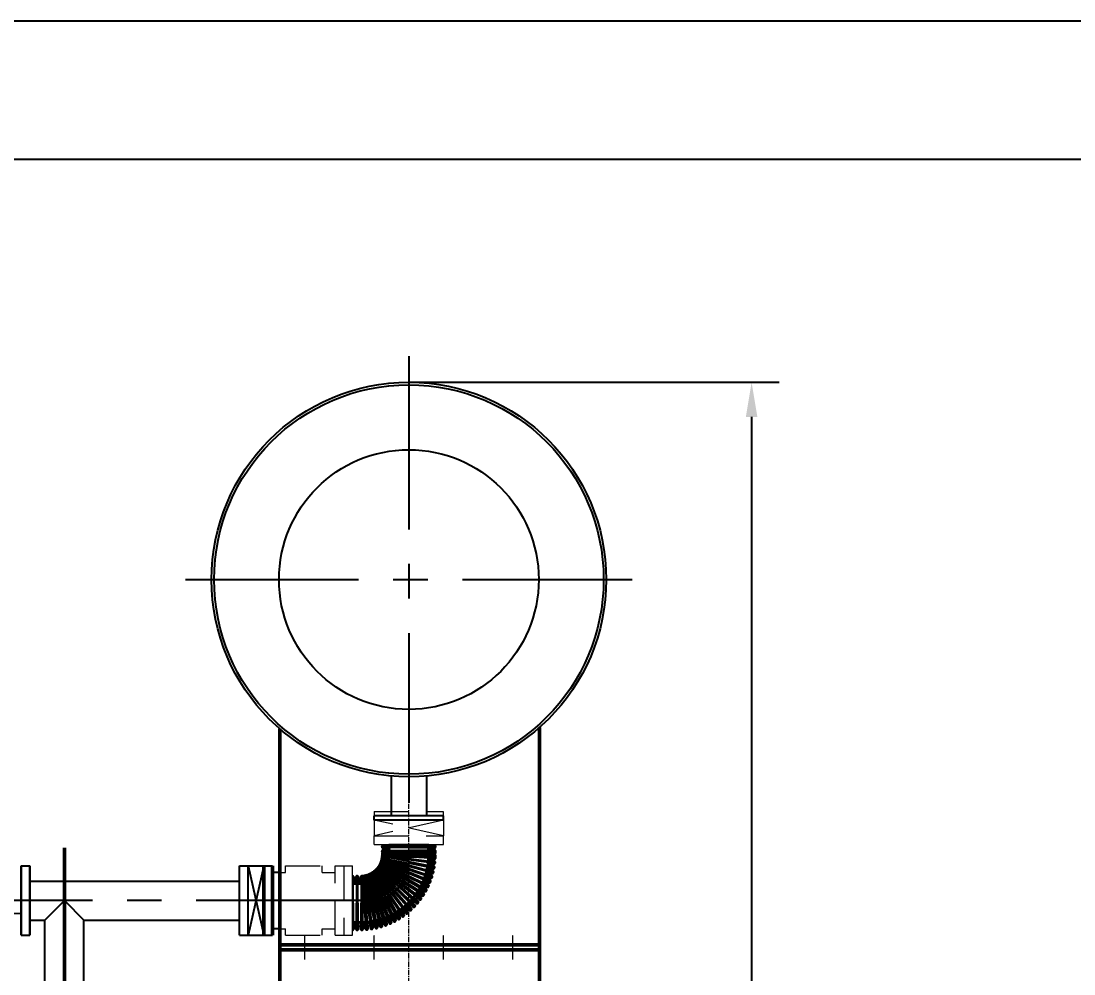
# Model space of a CAD drawing. Header units: millimetres. Extents: x -800 to 18208, y -320 to 13120.
# Drawn here: x 6246 to 8679, y 10918 to 13120 of the extents above; entities that cross this region are included whole.
import ezdxf

# ---------------------------------------------------------------- set-up
doc = ezdxf.new("R2010")
doc.units = ezdxf.units.MM
doc.header["$LTSCALE"] = 320
for name, pattern in [('ACAD_ISO02W100', [15, 12, -3]), ('CENTER', [2, 1.25, -0.25, 0.25, -0.25]), ('DASHED2', [0.375, 0.25, -0.125])]:
    doc.linetypes.add(name, pattern=pattern)
for name, color, linetype, lineweight in [('0粗实线层', 7, 'Continuous', 50), ('1.粗实线', 1, 'Continuous', 50), ('2.点划线', 2, 'CENTER', 18), ('2中心线层', 1, 'CENTER', 25), ('4细实线层', 2, 'Continuous', 25), ('tablist', 3, 'Continuous', 25)]:
    doc.layers.add(name, color=color, linetype=linetype, lineweight=lineweight)
for name, color, linetype in [('1轮廓实线层', 7, 'Continuous'), ('5', 3, 'Continuous'), ('图框层', 7, 'Continuous')]:
    doc.layers.add(name, color=color, linetype=linetype)
doc.styles.add('TH_GBDIM', font='txt.shx', dxfattribs={"width": 0.67, "bigfont": 'hztxt.shx'})
doc.dimstyles.new('TH_GBDIM', dxfattribs={"dimscale": 32, "dimtxt": 3.5, "dimasz": 2.5, "dimexe": 2, "dimexo": 0, "dimgap": 1.5, "dimtad": 0, "dimtoh": 1, "dimdec": 1, "dimdsep": 46, "dimtxsty": 'TH_GBDIM', "dimcen": 2.5, "dimclrd": 3, "dimclre": 3, "dimclrt": 6, "dimadec": 0, "dimazin": 2, "dimtfac": 0.714286, "dimtdec": 1, "dimtmove": 0, "dimatfit": 3, "dimfxl": 0, "dimtzin": 0, "dimlwd": -1, "dimlwe": -1, "dimarcsym": 0})

# ---------------------------------------------------------------- blocks, each defined once
blk = doc.blocks.new('A$C587D583C')
at = {"color": 6, "linetype": 'ACAD_ISO02W100'}
for p, q in [((498.1, 1397), (486.5, 1397)), ((486.5, 1395.2), (545.7, 1395.2)), ((545.7, 1391.8), (486.5, 1391.8)), ((486.5, 1390), (498.1, 1390)), ((498.1, 1390), (486.5, 1390)), ((493.5, 1397.2), (493.5, 1375.6)), ((493.5, 1397.2), (493.5, 1375.6)), ((499.9, 1399), (591.6, 1399)), ((605, 1395.2), (545.7, 1395.2)), ((545.7, 1391.8), (605, 1391.8)), ((593.4, 1397), (605, 1397)), ((605, 1390), (593.4, 1390)), ((599.1, 1397.2), (599.1, 1375.6)), ((599.1, 1397.2), (599.1, 1375.6)), ((485.2, 1363.9), (542.5, 1348.6)), ((541.6, 1344.8), (485.5, 1363.8)), ((496.9, 1363.3), (485.6, 1365.6)), ((485.9, 1367.3), (544, 1355.7)), ((497.6, 1367.5), (486.1, 1369)), ((543.4, 1351.9), (486.1, 1367.2)), ((486.1, 1365.5), (497, 1361.7)), ((497, 1361.7), (486.1, 1365.5)), ((486.3, 1370.7), (545.1, 1363)), ((498, 1371.7), (486.4, 1372.5)), ((498.1, 1386.3), (486.5, 1386.3)), ((486.5, 1384.6), (545.7, 1384.6)), ((486.5, 1382.9), (498.1, 1382.9)), ((498.1, 1382.9), (486.5, 1382.9)), ((545.7, 1381.1), (486.5, 1381.1)), ((545.7, 1381.1), (486.5, 1381.1)), ((498.1, 1379.3), (486.5, 1379.3)), ((486.5, 1379.3), (498.1, 1379.3)), ((486.5, 1377.7), (545.7, 1377.7)), ((498.1, 1375.9), (486.5, 1375.9)), ((498.1, 1375.7), (486.5, 1375.7)), ((486.5, 1374.2), (545.6, 1370.3)), ((486.5, 1373.9), (545.7, 1373.9)), ((545.7, 1370.4), (486.5, 1370.4)), ((486.5, 1368.7), (498.1, 1368.7)), ((498.1, 1368.7), (486.5, 1368.7)), ((544.7, 1359.1), (486.6, 1370.7)), ((486.6, 1368.9), (497.8, 1365.9)), ((497.8, 1365.9), (486.6, 1368.9)), ((545.9, 1373.8), (486.8, 1377.7)), ((545.5, 1366.5), (486.8, 1374.2)), ((486.9, 1379.4), (498.5, 1378.6)), ((498.5, 1378.6), (486.9, 1379.4)), ((486.9, 1372.4), (498.3, 1370.1)), ((498.3, 1370.1), (486.9, 1372.4)), ((487, 1375.9), (498.5, 1374.4)), ((498.5, 1374.4), (487, 1375.9)), ((603.8, 1355.3), (545.1, 1363)), ((545.5, 1366.5), (604.2, 1358.7)), ((604.7, 1366.4), (545.6, 1370.3)), ((605, 1384.6), (545.7, 1384.6)), ((545.7, 1381.1), (605, 1381.1)), ((545.7, 1381.1), (605, 1381.1)), ((605, 1377.7), (545.7, 1377.7)), ((605, 1373.9), (545.7, 1373.9)), ((545.7, 1370.4), (605, 1370.4)), ((545.9, 1373.8), (605, 1369.9)), ((593, 1365.5), (604.6, 1364.7)), ((593.4, 1386.3), (605, 1386.3)), ((605, 1382.9), (593.4, 1382.9)), ((605, 1379.3), (593.4, 1379.3)), ((593.4, 1375.9), (605, 1375.9)), ((593.4, 1375.7), (605, 1375.7)), ((605, 1368.7), (593.4, 1368.7)), ((605.1, 1371.7), (593.5, 1372.4)), ((479.5, 1330.2), (471.2, 1338.4)), ((472.5, 1339.6), (514.4, 1297.7)), ((511.7, 1294.9), (472.7, 1339.4)), ((482.3, 1333.3), (473.6, 1340.9)), ((474, 1340.6), (481.6, 1331.8)), ((481.6, 1331.8), (474, 1340.6)), ((474.7, 1342.2), (519.3, 1303.2)), ((516.8, 1300.2), (474.9, 1342.1)), ((485, 1336.5), (475.8, 1343.6)), ((476.2, 1343.3), (484.4, 1335.1)), ((484.4, 1335.1), (476.2, 1343.3)), ((476.8, 1345), (523.8, 1308.9)), ((521.6, 1305.8), (477, 1344.8)), ((487.4, 1340), (477.8, 1346.4)), ((478.2, 1346.1), (486.9, 1338.5)), ((486.9, 1338.5), (478.2, 1346.1)), ((478.7, 1347.9), (528, 1315)), ((526, 1311.7), (479, 1347.7)), ((489.6, 1343.6), (479.6, 1349.4)), ((480, 1349.1), (489.2, 1342.1)), ((489.2, 1342.1), (480, 1349.1)), ((480.5, 1350.9), (531.8, 1321.3)), ((529.9, 1317.9), (480.7, 1350.8)), ((491.6, 1347.3), (481.2, 1352.5)), ((481.7, 1352.2), (491.3, 1345.8)), ((491.3, 1345.8), (481.7, 1352.2)), ((482, 1354), (535.1, 1327.8)), ((533.5, 1324.3), (482.2, 1353.9)), ((493.3, 1351.2), (482.6, 1355.6)), ((483.1, 1355.4), (493.1, 1349.6)), ((493.1, 1349.6), (483.1, 1355.4)), ((483.3, 1357.2), (538, 1334.6)), ((536.6, 1330.9), (483.5, 1357.1)), ((494.8, 1355.1), (483.8, 1358.9)), ((484.3, 1358.7), (494.7, 1353.6)), ((494.7, 1353.6), (484.3, 1358.7)), ((484.4, 1360.5), (540.5, 1341.5)), ((539.3, 1337.8), (484.6, 1360.5)), ((496, 1359.2), (484.8, 1362.2)), ((485.3, 1362.1), (496, 1357.6)), ((496, 1357.6), (485.3, 1362.1)), ((596.5, 1322.4), (540.5, 1341.5)), ((541.6, 1344.8), (597.7, 1325.7)), ((599.7, 1333.2), (542.5, 1348.6)), ((543.4, 1351.9), (600.6, 1336.6)), ((602.1, 1344.2), (544, 1355.7)), ((544.7, 1359.1), (602.8, 1347.6)), ((601, 1338.3), (589.8, 1341.3)), ((590.4, 1344.7), (601.7, 1342.5)), ((603.1, 1349.3), (591.7, 1351.6)), ((592, 1355.1), (603.5, 1353.5)), ((604.5, 1360.4), (592.9, 1362)), ((415.7, 1315.6), (433.5, 1315.6)), ((417.3, 1263.4), (417.3, 1322.6)), ((419.1, 1311), (419.1, 1322.6)), ((419.1, 1322.6), (419.1, 1311)), ((422.8, 1311), (422.8, 1322.6)), ((424.6, 1322.6), (424.6, 1263.4)), ((428, 1263.4), (428, 1322.6)), ((429.8, 1322.6), (429.8, 1311)), ((429.8, 1311), (429.8, 1322.6)), ((433.9, 1311), (433.9, 1322.6)), ((435.6, 1322.6), (435.6, 1263.4)), ((438.1, 1311.1), (437.4, 1322.7)), ((439.1, 1322.9), (443, 1263.7)), ((439.1, 1263.4), (439.1, 1322.6)), ((442.3, 1311.6), (440.8, 1323.1)), ((440.9, 1311), (440.9, 1322.6)), ((440.9, 1322.6), (440.9, 1311)), ((442.5, 1323.3), (450.3, 1264.6)), ((446.5, 1264), (442.6, 1323.1)), ((446.5, 1312.3), (444.2, 1323.7)), ((444.3, 1323.2), (445.1, 1311.6)), ((445.1, 1311.6), (444.3, 1323.2)), ((445.9, 1324), (457.5, 1265.9)), ((453.7, 1265.1), (446, 1323.8)), ((450.6, 1313.3), (447.6, 1324.5)), ((447.7, 1324), (449.2, 1312.5)), ((449.2, 1312.5), (447.7, 1324)), ((449.3, 1324.9), (464.6, 1267.7)), ((460.9, 1266.6), (449.4, 1324.7)), ((454.6, 1314.5), (450.9, 1325.5)), ((451.1, 1325), (453.3, 1313.7)), ((453.3, 1313.7), (451.1, 1325)), ((452.6, 1326.1), (471.6, 1270)), ((468, 1268.6), (452.6, 1325.8)), ((458.6, 1316), (454.1, 1326.8)), ((454.3, 1326.3), (457.3, 1315.1)), ((457.3, 1315.1), (454.3, 1326.3)), ((455.8, 1327.4), (478.4, 1272.7)), ((474.9, 1271.1), (455.9, 1327.2)), ((462.4, 1317.8), (457.3, 1328.2)), ((457.5, 1327.8), (461.2, 1316.8)), ((461.2, 1316.8), (457.5, 1327.8)), ((458.9, 1329), (485.1, 1275.9)), ((481.6, 1274), (459, 1328.8)), ((466.1, 1319.8), (460.3, 1329.9)), ((460.6, 1329.4), (465, 1318.7)), ((465, 1318.7), (460.6, 1329.4)), ((461.8, 1330.7), (491.5, 1279.5)), ((488.2, 1277.4), (462, 1330.5)), ((469.7, 1322.1), (463.3, 1331.7)), ((463.5, 1331.3), (468.7, 1320.9)), ((468.7, 1320.9), (463.5, 1331.3)), ((464.7, 1332.7), (497.6, 1283.4)), ((494.5, 1281.2), (464.9, 1332.5)), ((473.1, 1324.5), (466.1, 1333.8)), ((466.4, 1333.4), (472.2, 1323.3)), ((472.2, 1323.3), (466.4, 1333.4)), ((467.5, 1334.8), (503.5, 1287.8)), ((500.5, 1285.4), (467.6, 1334.6)), ((476.4, 1327.2), (468.7, 1336)), ((469.1, 1335.6), (475.5, 1325.9)), ((475.5, 1325.9), (469.1, 1335.6)), ((470, 1337.1), (509.1, 1292.6)), ((506.3, 1290), (470.2, 1336.9)), ((471.6, 1338), (478.7, 1328.8)), ((478.7, 1328.8), (471.6, 1338)), ((577.2, 1282.1), (528, 1315)), ((529.9, 1317.9), (579.2, 1285)), ((583.1, 1291.7), (531.8, 1321.3)), ((533.5, 1324.3), (584.8, 1294.7)), ((588.2, 1301.6), (535.1, 1327.8)), ((536.6, 1330.9), (589.8, 1304.8)), ((592.7, 1311.9), (538, 1334.6)), ((539.3, 1337.8), (594.1, 1315.1)), ((581.3, 1314.7), (592.1, 1310.3)), ((594.7, 1316.7), (584, 1321.2)), ((585, 1324.5), (596, 1320.8)), ((598.2, 1327.4), (587.2, 1331.1)), ((588, 1334.5), (599.2, 1331.5)), ((506.3, 1290), (542.3, 1243)), ((548.2, 1248.1), (509.1, 1292.6)), ((511.7, 1294.9), (550.8, 1250.4)), ((556.2, 1255.8), (514.4, 1297.7)), ((516.8, 1300.2), (558.7, 1258.3)), ((563.8, 1264.1), (519.3, 1303.2)), ((521.6, 1305.8), (566.1, 1266.7)), ((570.8, 1272.9), (523.8, 1308.9)), ((526, 1311.7), (572.9, 1275.6)), ((580.1, 1286.4), (570.5, 1292.9)), ((572.1, 1296), (582.2, 1290.2)), ((585.7, 1296.2), (575.6, 1302)), ((577, 1305.2), (587.4, 1300.1)), ((590.5, 1306.3), (580.1, 1311.4)), ((453.7, 1265.1), (461.5, 1206.3)), ((469.1, 1207.8), (457.5, 1265.9)), ((460.9, 1266.6), (472.5, 1208.5)), ((479.9, 1210.5), (464.6, 1267.7)), ((468, 1268.6), (483.3, 1211.4)), ((490.6, 1213.9), (471.6, 1270)), ((474.9, 1271.1), (493.9, 1215)), ((501.1, 1218), (478.4, 1272.7)), ((481.6, 1274), (504.3, 1219.3)), ((511.2, 1222.7), (485.1, 1275.9)), ((488.2, 1277.4), (514.4, 1224.3)), ((521.1, 1228.2), (491.5, 1279.5)), ((494.5, 1281.2), (524.1, 1229.9)), ((530.5, 1234.2), (497.6, 1283.4)), ((500.5, 1285.4), (533.4, 1236.1)), ((539.6, 1240.8), (503.5, 1287.8)), ((559.9, 1259.5), (551.7, 1267.7)), ((553.9, 1270.5), (562.7, 1262.8)), ((567.3, 1268), (558.5, 1275.7)), ((560.5, 1278.6), (569.8, 1271.5)), ((574, 1277), (564.8, 1284.1)), ((566.6, 1287.1), (576.3, 1280.6)), ((417.3, 1263.4), (417.3, 1204.1)), ((424.6, 1204.1), (424.6, 1263.4)), ((428, 1263.4), (428, 1204.1)), ((435.6, 1204.1), (435.6, 1263.4)), ((439.1, 1263.4), (439.1, 1204.1)), ((446.9, 1204.6), (443, 1263.7)), ((446.5, 1264), (450.3, 1204.9)), ((458, 1205.9), (450.3, 1264.6)), ((525.6, 1230.8), (519.8, 1240.8)), ((522.6, 1242.9), (529.1, 1233.2)), ((534.9, 1237.1), (528.4, 1246.8)), ((531.1, 1249), (538.2, 1239.8)), ((543.7, 1244), (536.6, 1253.2)), ((539.2, 1255.6), (546.8, 1246.9)), ((552.1, 1251.5), (544.4, 1260.2)), ((546.8, 1262.8), (555, 1254.6)), ((452.1, 1205), (451.3, 1216.6)), ((454.8, 1217.2), (456.3, 1205.7)), ((463.2, 1206.6), (461.7, 1218.1)), ((465.1, 1218.9), (467.3, 1207.5)), ((474.2, 1208.9), (471.9, 1220.3)), ((475.3, 1221.3), (478.3, 1210.1)), ((485, 1211.9), (482, 1223.1)), ((485.3, 1224.4), (489, 1213.4)), ((495.6, 1215.6), (491.9, 1226.6)), ((495, 1228.1), (499.5, 1217.3)), ((505.9, 1220), (501.5, 1230.7)), ((504.5, 1232.4), (509.7, 1222)), ((515.9, 1225.1), (510.8, 1235.5)), ((513.8, 1237.3), (519.6, 1227.3)), ((415.7, 1210), (433.5, 1210)), ((419.1, 1204.1), (419.1, 1215.8)), ((422.8, 1215.8), (422.8, 1204.1)), ((429.8, 1204.1), (429.8, 1215.8)), ((433.9, 1215.8), (433.9, 1204.1)), ((440.9, 1204.1), (440.9, 1215.8)), ((444.4, 1216.1), (445.1, 1204.5))]:
    blk.add_line(p, q, dxfattribs=at)
for p, q in [((-350.1, 1349), (-350.1, 1189)), ((-350.1, 1189), (-350.1, 1349)), ((-350.1, 1189), (-350.1, 1349)), ((-350.1, 1189), (-350.1, 1349)), ((-350.1, 1349), (-330.1, 1349)), ((-350.1, 1349), (-330.1, 1349)), ((-330.1, 1349), (-330.1, 1189)), ((-330.1, 1189), (-330.1, 1349)), ((-330.1, 1189), (-330.1, 1349)), ((-330.1, 1189), (-330.1, 1349)), ((-330.1, 1189), (-330.1, 1349)), ((154.7, 1349), (174.7, 1349)), ((154.7, 1189), (154.7, 1349)), ((174.7, 1189), (174.7, 1349)), ((174.7, 1189), (174.7, 1349)), ((174.7, 1189), (174.7, 1349)), ((174.7, 1349), (210.7, 1349)), ((174.7, 1349), (210.7, 1189)), ((210.7, 1349), (174.7, 1189)), ((210.7, 1349), (230.7, 1349)), ((-330.1, 1314), (154.7, 1314)), ((245.8, 1334), (230.7, 1334)), ((-295.1, 1224), (-250.1, 1269)), ((-250.1, 1269), (-205.1, 1224)), ((-330.1, 1224), (-295.1, 1224)), ((-295, 86), (-294.9, 1224.2)), ((-205, 86), (-204.9, 1224)), ((-204.9, 1224), (154.7, 1224)), ((245.8, 1204), (230.7, 1204)), ((-350.1, 1189), (-330.1, 1189)), ((154.7, 1189), (174.7, 1189)), ((174.7, 1189), (210.7, 1189)), ((210.7, 1189), (230.7, 1189))]:
    blk.add_line(p, q)
at = {"color": 0}
for p, q in [((210.7, 1349), (230.7, 1349)), ((210.7, 1189), (230.7, 1189))]:
    blk.add_line(p, q, dxfattribs=at)
for radius in [456, 300]:
    blk.add_circle((545.9, 2011), radius)
at = {"color": 6}
blk.add_circle((545.9, 2011), 450, dxfattribs=at)
at = {"color": 6, "linetype": 'ACAD_ISO02W100'}
for centre, radius, start, end in [((486.5, 1393.5), 3.48, 90, 270), ((486.5, 1393.5), 1.74, 90, 270), ((498.1, 1399), 3.48, 270, 0), ((498.1, 1399), 1.74, 270, 0), ((498.1, 1388.3), 3.48, 0, 90), ((498.1, 1388.3), 1.74, 0, 90), ((498.1, 1384.8), 3.48, 0, 90), ((498.1, 1388.3), 3.48, 270, 0), ((498.1, 1388.3), 1.74, 270, 0), ((593.4, 1399), 3.48, 180, 270), ((593.4, 1388.3), 3.48, 90, 180), ((593.4, 1384.8), 3.48, 90, 180), ((593.4, 1388.3), 3.48, 180, 270), ((593.4, 1399), 1.74, 180, 270), ((593.4, 1388.3), 1.74, 90, 180), ((593.4, 1388.3), 1.74, 180, 270), ((605, 1393.5), 3.48, 270, 90), ((605, 1393.5), 1.74, 270, 90), ((433.5, 1375.6), 165.6, 270, 0), ((433.5, 1375.6), 60, 270, 0), ((484.9, 1362.2), 3.48, 71.25, 251.25), ((485.7, 1365.6), 3.48, 75, 255), ((486.2, 1369), 3.48, 78.75, 258.75), ((486.5, 1382.8), 3.48, 90, 270), ((486.5, 1379.4), 3.48, 90, 270), ((486.5, 1372.2), 3.48, 90, 270), ((486.6, 1372.5), 3.48, 82.5, 262.5), ((486.6, 1375.9), 3.48, 86.25, 266.25), ((484.9, 1362.2), 1.74, 71.25, 251.25), ((485.7, 1365.6), 1.74, 75, 255), ((486.2, 1369), 1.74, 78.75, 258.75), ((486.5, 1382.8), 1.74, 90, 270), ((486.5, 1379.4), 1.74, 90, 270), ((486.6, 1372.5), 1.74, 82.5, 262.5), ((486.5, 1372.2), 1.74, 90, 270), ((486.6, 1375.9), 1.74, 86.25, 266.25), ((497.7, 1363.6), 3.48, 251.25, 341.25), ((497.7, 1363.6), 1.74, 251.25, 341.25), ((498.3, 1367.8), 3.48, 255, 345), ((498.3, 1367.8), 1.74, 255, 345), ((498.7, 1372.1), 3.48, 258.75, 348.75), ((498.1, 1384.8), 1.74, 0, 90), ((498.1, 1384.8), 1.74, 270, 0), ((498.1, 1384.8), 3.48, 270, 0), ((498.1, 1377.6), 3.48, 0, 90), ((498.1, 1377.6), 1.74, 0, 90), ((498.1, 1377.6), 1.74, 270, 0), ((498.1, 1377.6), 3.48, 270, 0), ((496.8, 1359.4), 3.48, 337.5, 67.5), ((497.7, 1363.6), 1.74, 341.25, 71.25), ((498.8, 1376.3), 3.48, 262.5, 352.5), ((498.6, 1380.6), 3.48, 266.25, 356.25), ((498.7, 1372.1), 1.74, 258.75, 348.75), ((498.6, 1380.6), 1.74, 266.25, 356.25), ((498.8, 1376.3), 1.74, 262.5, 352.5), ((498.6, 1380.6), 1.74, 356.25, 86.25), ((498.6, 1380.6), 3.48, 356.25, 86.25), ((498.3, 1367.8), 1.74, 345, 75), ((497.7, 1363.6), 3.48, 341.25, 71.25), ((498.8, 1376.3), 1.74, 352.5, 82.5), ((498.7, 1372.1), 1.74, 348.75, 78.75), ((498.8, 1376.3), 3.48, 352.5, 82.5), ((498.3, 1367.8), 3.48, 345, 75), ((498.7, 1372.1), 3.48, 348.75, 78.75), ((593.2, 1363.9), 3.48, 82.5, 172.5), ((593.2, 1363.9), 3.48, 172.5, 262.5), ((593.4, 1384.8), 3.48, 180, 270), ((593.4, 1377.6), 3.48, 90, 180), ((593.4, 1377.6), 3.48, 180, 270), ((593.6, 1374.4), 3.48, 86.25, 176.25), ((593.6, 1374.4), 3.48, 176.25, 266.25), ((593.2, 1363.9), 1.74, 82.5, 172.5), ((593.2, 1363.9), 1.74, 172.5, 262.5), ((593.4, 1384.8), 1.74, 90, 180), ((593.4, 1384.8), 1.74, 180, 270), ((593.4, 1377.6), 1.74, 90, 180), ((593.4, 1377.6), 1.74, 180, 270), ((593.6, 1374.4), 1.74, 86.25, 176.25), ((593.6, 1374.4), 1.74, 176.25, 266.25), ((604.9, 1368.2), 3.48, 266.25, 86.25), ((604.9, 1368.2), 1.74, 266.25, 86.25), ((605, 1382.8), 3.48, 270, 90), ((605, 1382.8), 1.74, 270, 90), ((605, 1379.4), 3.48, 270, 90), ((605, 1379.4), 1.74, 270, 90), ((605, 1372.2), 3.48, 270, 90), ((605, 1372.2), 1.74, 270, 90), ((468.8, 1335.9), 3.48, 37.5, 217.5), ((471.4, 1338.3), 3.48, 41.25, 221.25), ((471.4, 1338.3), 1.74, 41.25, 221.25), ((473.7, 1340.8), 3.48, 45, 225), ((473.7, 1340.8), 1.74, 45, 225), ((475.9, 1343.5), 3.48, 48.75, 228.75), ((475.9, 1343.5), 1.74, 48.75, 228.75), ((477.9, 1346.4), 3.48, 52.5, 232.5), ((479.7, 1349.3), 3.48, 56.25, 236.25), ((477.9, 1346.4), 1.74, 52.5, 232.5), ((481.3, 1352.4), 3.48, 60, 240), ((479.7, 1349.3), 1.74, 56.25, 236.25), ((482.7, 1355.6), 3.48, 63.75, 243.75), ((481.3, 1352.4), 1.74, 60, 240), ((483.9, 1358.8), 3.48, 67.5, 247.5), ((482.7, 1355.6), 1.74, 63.75, 243.75), ((483.9, 1358.8), 1.74, 67.5, 247.5), ((488.2, 1340), 1.74, 228.75, 318.75), ((485.8, 1336.5), 3.48, 315, 45), ((490.4, 1343.6), 3.48, 232.5, 322.5), ((490.4, 1343.6), 1.74, 232.5, 322.5), ((488.2, 1340), 1.74, 318.75, 48.75), ((492.4, 1347.4), 3.48, 236.25, 326.25), ((488.2, 1340), 3.48, 318.75, 48.75), ((492.4, 1347.4), 1.74, 236.25, 326.25), ((490.4, 1343.6), 1.74, 322.5, 52.5), ((494.1, 1351.3), 3.48, 240, 330), ((490.4, 1343.6), 3.48, 322.5, 52.5), ((494.1, 1351.3), 1.74, 240, 330), ((492.4, 1347.4), 1.74, 326.25, 56.25), ((495.6, 1355.3), 3.48, 243.75, 333.75), ((492.4, 1347.4), 3.48, 326.25, 56.25), ((495.6, 1355.3), 1.74, 243.75, 333.75), ((494.1, 1351.3), 1.74, 330, 60), ((496.8, 1359.4), 3.48, 247.5, 337.5), ((494.1, 1351.3), 3.48, 330, 60), ((496.8, 1359.4), 1.74, 247.5, 337.5), ((495.6, 1355.3), 1.74, 333.75, 63.75), ((495.6, 1355.3), 3.48, 333.75, 63.75), ((496.8, 1359.4), 1.74, 337.5, 67.5), ((590.3, 1343.2), 3.48, 165, 255), ((590.3, 1343.2), 3.48, 75, 165), ((592.1, 1353.5), 3.48, 168.75, 258.75), ((590.3, 1343.2), 1.74, 75, 165), ((590.3, 1343.2), 1.74, 165, 255), ((592.1, 1353.5), 3.48, 78.75, 168.75), ((592.1, 1353.5), 1.74, 168.75, 258.75), ((592.1, 1353.5), 1.74, 78.75, 168.75), ((600.1, 1334.9), 3.48, 255, 75), ((602.4, 1345.9), 3.48, 258.75, 78.75), ((602.4, 1345.9), 1.74, 258.75, 78.75), ((604, 1357), 3.48, 262.5, 82.5), ((604, 1357), 1.74, 262.5, 82.5), ((415.6, 1322.6), 3.48, 0, 87.7584), ((415.6, 1322.6), 1.74, 0, 85.5134), ((426.3, 1322.6), 3.48, 0, 180), ((426.3, 1322.6), 1.74, 0, 180), ((437.4, 1322.6), 3.48, 0, 180), ((437.4, 1322.6), 1.74, 0, 180), ((440.8, 1323), 3.48, 3.75, 183.75), ((440.8, 1323), 1.74, 3.75, 183.75), ((444.3, 1323.6), 3.48, 7.5, 187.5), ((444.3, 1323.6), 1.74, 7.5, 187.5), ((447.6, 1324.4), 3.48, 11.25, 191.25), ((447.6, 1324.4), 1.74, 11.25, 191.25), ((451, 1325.4), 3.48, 15, 195), ((451, 1325.4), 1.74, 15, 195), ((454.2, 1326.6), 3.48, 18.75, 198.75), ((454.2, 1326.6), 1.74, 18.75, 198.75), ((455.2, 1314), 1.74, 191.25, 281.25), ((457.4, 1328.1), 3.48, 22.5, 202.5), ((457.4, 1328.1), 1.74, 22.5, 202.5), ((455.2, 1314), 1.74, 281.25, 11.25), ((459.2, 1315.6), 3.48, 195, 285), ((455.2, 1314), 3.48, 281.25, 11.25), ((460.4, 1329.8), 3.48, 26.25, 206.25), ((459.2, 1315.6), 1.74, 195, 285), ((460.4, 1329.8), 1.74, 26.25, 206.25), ((459.2, 1315.6), 1.74, 285, 15), ((463.1, 1317.4), 3.48, 198.75, 288.75), ((463.4, 1331.6), 3.48, 30, 210), ((459.2, 1315.6), 3.48, 285, 15), ((463.1, 1317.4), 1.74, 198.75, 288.75), ((463.4, 1331.6), 1.74, 30, 210), ((466.2, 1333.7), 3.48, 33.75, 213.75), ((466.8, 1319.5), 3.48, 202.5, 292.5), ((463.1, 1317.4), 1.74, 288.75, 18.75), ((463.1, 1317.4), 3.48, 288.75, 18.75), ((466.2, 1333.7), 1.74, 33.75, 213.75), ((466.8, 1319.5), 1.74, 202.5, 292.5), ((468.8, 1335.9), 1.74, 37.5, 217.5), ((470.4, 1321.7), 3.48, 206.25, 296.25), ((466.8, 1319.5), 1.74, 292.5, 22.5), ((466.8, 1319.5), 3.48, 292.5, 22.5), ((470.4, 1321.7), 1.74, 206.25, 296.25), ((473.9, 1324.3), 3.48, 210, 300), ((470.4, 1321.7), 1.74, 296.25, 26.25), ((470.4, 1321.7), 3.48, 296.25, 26.25), ((473.9, 1324.3), 1.74, 210, 300), ((477.1, 1327), 3.48, 213.75, 303.75), ((473.9, 1324.3), 1.74, 300, 30), ((473.9, 1324.3), 3.48, 300, 30), ((477.1, 1327), 1.74, 213.75, 303.75), ((480.2, 1330), 3.48, 217.5, 307.5), ((477.1, 1327), 1.74, 303.75, 33.75), ((480.2, 1330), 1.74, 217.5, 307.5), ((477.1, 1327), 3.48, 303.75, 33.75), ((483.1, 1333.1), 3.48, 221.25, 311.25), ((480.2, 1330), 1.74, 307.5, 37.5), ((483.1, 1333.1), 1.74, 221.25, 311.25), ((480.2, 1330), 3.48, 307.5, 37.5), ((485.8, 1336.5), 3.48, 225, 315), ((483.1, 1333.1), 1.74, 311.25, 41.25), ((485.8, 1336.5), 1.74, 225, 315), ((483.1, 1333.1), 3.48, 311.25, 41.25), ((488.2, 1340), 3.48, 228.75, 318.75), ((485.8, 1336.5), 1.74, 315, 45), ((581, 1313.2), 3.48, 153.75, 243.75), ((581, 1313.2), 3.48, 63.75, 153.75), ((581, 1313.2), 1.74, 153.75, 243.75), ((581, 1313.2), 1.74, 63.75, 153.75), ((584.7, 1323), 3.48, 157.5, 247.5), ((584.7, 1323), 3.48, 67.5, 157.5), ((584.7, 1323), 1.74, 157.5, 247.5), ((584.7, 1323), 1.74, 67.5, 157.5), ((587.9, 1333), 3.48, 161.25, 251.25), ((587.9, 1333), 3.48, 71.25, 161.25), ((587.9, 1333), 1.74, 161.25, 251.25), ((587.9, 1333), 1.74, 71.25, 161.25), ((593.4, 1313.5), 3.48, 247.5, 67.5), ((593.4, 1313.5), 1.74, 247.5, 67.5), ((597.1, 1324.1), 3.48, 251.25, 71.25), ((597.1, 1324.1), 1.74, 251.25, 71.25), ((600.1, 1334.9), 1.74, 255, 75), ((420.8, 1311), 3.48, 180, 270), ((420.8, 1311), 1.74, 180, 270), ((420.8, 1311), 1.74, 270, 0), ((420.8, 1311), 3.48, 270, 0), ((431.5, 1311), 3.48, 180, 270), ((431.5, 1311), 1.74, 180, 270), ((431.5, 1311), 3.48, 270, 0), ((431.5, 1311), 1.74, 270, 0), ((442.8, 1311), 3.48, 180, 270), ((442.8, 1311), 1.74, 180, 270), ((442.8, 1311), 1.74, 270, 0), ((442.8, 1311), 3.48, 270, 0), ((447, 1311.7), 3.48, 183.75, 273.75), ((447, 1311.7), 1.74, 183.75, 273.75), ((447, 1311.7), 1.74, 273.75, 3.75), ((447, 1311.7), 3.48, 273.75, 3.75), ((451.2, 1312.7), 3.48, 187.5, 277.5), ((451.2, 1312.7), 1.74, 187.5, 277.5), ((451.2, 1312.7), 1.74, 277.5, 7.5), ((451.2, 1312.7), 3.48, 277.5, 7.5), ((455.2, 1314), 3.48, 191.25, 281.25), ((571.6, 1294.5), 3.48, 146.25, 236.25), ((571.6, 1294.5), 3.48, 56.25, 146.25), ((571.6, 1294.5), 1.74, 146.25, 236.25), ((571.6, 1294.5), 1.74, 56.25, 146.25), ((576.6, 1303.7), 3.48, 150, 240), ((576.6, 1303.7), 3.48, 60, 150), ((576.6, 1303.7), 1.74, 150, 240), ((576.6, 1303.7), 1.74, 60, 150), ((583.9, 1293.2), 3.48, 240, 60), ((583.9, 1293.2), 1.74, 240, 60), ((589, 1303.2), 3.48, 243.75, 63.75), ((589, 1303.2), 1.74, 243.75, 63.75), ((553.1, 1269.1), 3.48, 135, 225), ((553.1, 1269.1), 3.48, 45, 135), ((553.1, 1269.1), 1.74, 135, 225), ((553.1, 1269.1), 1.74, 45, 135), ((559.8, 1277.2), 3.48, 138.75, 228.75), ((559.8, 1277.2), 3.48, 48.75, 138.75), ((559.8, 1277.2), 1.74, 138.75, 228.75), ((559.8, 1277.2), 1.74, 48.75, 138.75), ((566, 1285.6), 3.48, 142.5, 232.5), ((565, 1265.4), 3.48, 228.75, 48.75), ((566, 1285.6), 3.48, 52.5, 142.5), ((565, 1265.4), 1.74, 228.75, 48.75), ((566, 1285.6), 1.74, 142.5, 232.5), ((566, 1285.6), 1.74, 52.5, 142.5), ((571.9, 1274.3), 3.48, 232.5, 52.5), ((571.9, 1274.3), 1.74, 232.5, 52.5), ((578.2, 1283.5), 3.48, 236.25, 56.25), ((578.2, 1283.5), 1.74, 236.25, 56.25), ((521.5, 1241.8), 3.48, 120, 210), ((521.5, 1241.8), 3.48, 30, 120), ((521.5, 1241.8), 1.74, 120, 210), ((521.5, 1241.8), 1.74, 30, 120), ((530, 1247.8), 3.48, 123.75, 213.75), ((530, 1247.8), 3.48, 33.75, 123.75), ((530, 1247.8), 1.74, 123.75, 213.75), ((530, 1247.8), 1.74, 33.75, 123.75), ((538.2, 1254.4), 3.48, 127.5, 217.5), ((538.2, 1254.4), 3.48, 37.5, 127.5), ((538.2, 1254.4), 1.74, 127.5, 217.5), ((538.2, 1254.4), 1.74, 37.5, 127.5), ((540.9, 1241.9), 3.48, 217.5, 37.5), ((540.9, 1241.9), 1.74, 217.5, 37.5), ((545.9, 1261.5), 3.48, 131.25, 221.25), ((545.9, 1261.5), 3.48, 41.25, 131.25), ((545.9, 1261.5), 1.74, 131.25, 221.25), ((545.9, 1261.5), 1.74, 41.25, 131.25), ((549.5, 1249.2), 3.48, 221.25, 41.25), ((549.5, 1249.2), 1.74, 221.25, 41.25), ((557.5, 1257.1), 3.48, 225, 45), ((557.5, 1257.1), 1.74, 225, 45), ((420.8, 1215.8), 3.48, 90, 180), ((420.8, 1215.8), 1.74, 90, 180), ((420.8, 1215.8), 3.48, 0, 90), ((420.8, 1215.8), 1.74, 0, 90), ((431.5, 1215.8), 3.48, 90, 180), ((431.5, 1215.8), 1.74, 90, 180), ((431.5, 1215.8), 3.48, 0, 90), ((431.5, 1215.8), 1.74, 0, 90), ((442.8, 1215.8), 3.48, 90, 180), ((442.8, 1215.8), 1.74, 90, 180), ((442.8, 1215.8), 3.48, 0, 90), ((442.8, 1215.8), 1.74, 0, 90), ((453.3, 1216.7), 3.48, 93.75, 183.75), ((453.3, 1216.7), 1.74, 93.75, 183.75), ((453.3, 1216.7), 3.48, 3.75, 93.75), ((453.3, 1216.7), 1.74, 3.75, 93.75), ((463.6, 1218.3), 3.48, 97.5, 187.5), ((463.6, 1218.3), 1.74, 97.5, 187.5), ((463.6, 1218.3), 3.48, 7.5, 97.5), ((463.6, 1218.3), 1.74, 7.5, 97.5), ((473.8, 1220.6), 3.48, 101.25, 191.25), ((473.8, 1220.6), 1.74, 101.25, 191.25), ((473.8, 1220.6), 3.48, 11.25, 101.25), ((473.8, 1220.6), 1.74, 11.25, 101.25), ((483.9, 1223.6), 3.48, 105, 195), ((483.9, 1223.6), 1.74, 105, 195), ((483.9, 1223.6), 3.48, 15, 105), ((483.9, 1223.6), 1.74, 15, 105), ((493.7, 1227.2), 3.48, 108.75, 198.75), ((493.7, 1227.2), 1.74, 108.75, 198.75), ((493.7, 1227.2), 3.48, 18.75, 108.75), ((493.7, 1227.2), 1.74, 18.75, 108.75), ((502.7, 1218.7), 3.48, 202.5, 22.5), ((503.3, 1231.5), 3.48, 112.5, 202.5), ((502.7, 1218.7), 1.74, 202.5, 22.5), ((503.3, 1231.5), 1.74, 112.5, 202.5), ((503.3, 1231.5), 3.48, 22.5, 112.5), ((503.3, 1231.5), 1.74, 22.5, 112.5), ((512.5, 1236.3), 3.48, 116.25, 206.25), ((512.8, 1223.5), 3.48, 206.25, 26.25), ((512.5, 1236.3), 1.74, 116.25, 206.25), ((512.5, 1236.3), 3.48, 26.25, 116.25), ((512.8, 1223.5), 1.74, 206.25, 26.25), ((512.5, 1236.3), 1.74, 26.25, 116.25), ((522.6, 1229), 3.48, 210, 30), ((522.6, 1229), 1.74, 210, 30), ((532, 1235.2), 3.48, 213.75, 33.75), ((532, 1235.2), 1.74, 213.75, 33.75), ((415.6, 1204.1), 1.74, 274.4866, 0), ((415.6, 1204.1), 3.48, 272.2416, 0), ((426.3, 1204.1), 3.48, 180, 0), ((426.3, 1204.1), 1.74, 180, 0), ((437.4, 1204.1), 3.48, 180, 0), ((437.4, 1204.1), 1.74, 180, 0), ((448.6, 1204.8), 3.48, 183.75, 3.75), ((448.6, 1204.8), 1.74, 183.75, 3.75), ((459.7, 1206.1), 3.48, 187.5, 7.5), ((459.7, 1206.1), 1.74, 187.5, 7.5), ((470.8, 1208.2), 3.48, 191.25, 11.25), ((470.8, 1208.2), 1.74, 191.25, 11.25), ((481.6, 1211), 3.48, 195, 15), ((481.6, 1211), 1.74, 195, 15), ((492.3, 1214.5), 3.48, 198.75, 18.75), ((492.3, 1214.5), 1.74, 198.75, 18.75)]:
    blk.add_arc(centre, radius, start, end, dxfattribs=at)
at = {"layer": '0粗实线层', "color": 1, "linetype": 'CENTER'}
blk.add_line((-250, 1391.3), (-250, -9.8), dxfattribs=at)
at = {"layer": '0粗实线层'}
for p, q in [((210.7, 1189), (210.7, 1349)), ((230.7, 1189), (230.7, 1349)), ((247.9, 0.1), (247.9, 1155))]:
    blk.add_line(p, q, dxfattribs=at)
at = {"layer": '1.粗实线', "color": 0}
for p, q in [((247.9, 1665.8), (247.9, 1155)), ((848, 0.1), (848, 1669.4)), ((247.9, 1167), (848, 1167)), ((247.9, 1155), (848, 1155))]:
    blk.add_line(p, q, dxfattribs=at)
at = {"layer": '1轮廓实线层', "color": 6, "linetype": 'DASHED2', "lineweight": 0}
for p, q in [((465.5, 1475), (465.5, 1455)), ((465.5, 1475), (625.5, 1475)), ((625.5, 1475), (625.5, 1455)), ((465.5, 1455), (625.5, 1455)), ((625.7, 1419), (465.7, 1455)), ((625.7, 1455), (465.7, 1419)), ((465.7, 1455), (465.7, 1419)), ((625.7, 1455), (625.7, 1419)), ((465.7, 1399), (465.7, 1419)), ((465.7, 1419), (625.7, 1419)), ((625.7, 1399), (625.7, 1419)), ((260.7, 1334), (260.7, 1349)), ((260.7, 1349), (345.7, 1349)), ((345.7, 1334), (345.7, 1349)), ((375.7, 1349), (395.7, 1349)), ((375.7, 1189), (375.7, 1349)), ((395.7, 1349), (395.7, 1189)), ((395.7, 1349), (415.7, 1349)), ((245.8, 1334), (260.7, 1334)), ((345.7, 1334), (375.7, 1334)), ((245.8, 1204), (260.7, 1204)), ((260.7, 1189), (260.7, 1204)), ((345.7, 1204), (375.7, 1204)), ((345.7, 1189), (345.7, 1204)), ((260.7, 1189), (345.7, 1189)), ((375.7, 1189), (395.7, 1189)), ((395.7, 1189), (415.7, 1189))]:
    blk.add_line(p, q, dxfattribs=at)
at = {"layer": '1轮廓实线层', "color": 6, "linetype": 'ACAD_ISO02W100', "lineweight": 0}
for p, q in [((465.7, 1399), (625.7, 1399)), ((415.7, 1189), (415.7, 1349))]:
    blk.add_line(p, q, dxfattribs=at)
at = {"layer": '2.点划线', "color": 1, "ltscale": 0.03}
blk.add_line((545.9, 1077.5), (545.9, 1660.2), dxfattribs=at)
at = {"layer": '2.点划线', "ltscale": 0.01}
for p, q in [((305.9, 1132.8), (305.9, 1188.8)), ((465.9, 1132.8), (465.9, 1188.8)), ((625.9, 1132.8), (625.9, 1188.8)), ((785.9, 1132.8), (785.9, 1188.8))]:
    blk.add_line(p, q, dxfattribs=at)
at = {"layer": '2中心线层'}
for p, q in [((545.9, 2527), (545.9, 1495)), ((29.9, 2011), (1061.9, 2011)), ((454.7, 1269), (-393.9, 1269))]:
    blk.add_line(p, q, dxfattribs=at)
blk.add_arc((455.6, 1359.3), 90.3, 270.0733, 359.8231, dxfattribs=at)
at = {"layer": '4细实线层'}
for p, q in [((504.9, 1557.7), (504.9, 1465)), ((586.9, 1557.7), (586.9, 1465)), ((625.9, 1465), (465.9, 1465)), ((465.9, 1455), (465.9, 1465)), ((625.9, 1455), (625.9, 1465)), ((625.9, 1455), (465.9, 1455))]:
    blk.add_line(p, q, dxfattribs=at)
at = {"layer": '5', "color": 0}
for p, q in [((210.7, 1189), (210.7, 1349)), ((230.7, 1189), (230.7, 1349))]:
    blk.add_line(p, q, dxfattribs=at)
blk = doc.blocks.new('*D107')
at = {"color": 3}
for p, q in [((7142.3, 12285.1), (7998.3, 12285.1)), ((7934.3, 12205.1), (7934.3, 9844.4)), ((7934.3, 7200.1), (7934.3, 9560.8)), ((6397.1, 7120.1), (7998.3, 7120.1))]:
    blk.add_line(p, q, dxfattribs=at)
for points in [[(7921, 12205.1), (7947.6, 12205.1), (7934.3, 12285.1)], [(7921, 7200.1), (7947.6, 7200.1), (7934.3, 7120.1)]]:
    blk.add_solid(points, dxfattribs=at)
at = {"layer": 'Defpoints', "color": 0}
for p in [(7142.3, 12285.1), (7934.3, 12285.1), (6397.1, 7120.1)]:
    blk.add_point(p, dxfattribs=at)
at = {"color": 6, "insert": (7934.3, 9702.6), "char_height": 112, "attachment_point": 5, "rotation": 90, "style": 'TH_GBDIM'}
blk.add_mtext('5350{}{}', dxfattribs=at)

msp = doc.modelspace()

# ---------------------------------------------------------------- linework, layer by layer
msp.add_line((6247.08, 11057.11), (1551.11, 10934.14))
at = {"layer": 'tablist'}
msp.add_line((18208, 13120), (-800, 13120), dxfattribs=at)
at = {"layer": '图框层'}
msp.add_line((17888, 12800), (0, 12800), dxfattribs=at)

# ---------------------------------------------------------------- block references
msp.add_blockref('A$C587D583C', (6596.44, 9818.1))

# ---------------------------------------------------------------- dimensions: what is measured, and where the dimension line sits
dim = msp.add_linear_dim(base=(7934.31, 12285.07), p1=(6397.05, 7120.1), p2=(7142.34, 12285.07), angle=90, text='5350{}{}', dimstyle='TH_GBDIM', override={"dimgap": 1.5, "dimtad": 0, "dimjust": 0, "dimdec": 1, "dimlfac": 1, "dimse1": 0, "dimse2": 0, "dimsd1": 0, "dimsd2": 0})
dim.commit()
dim.dimension.update_dxf_attribs({"geometry": '*D107', "text_midpoint": (7934.31, 9702.59)})

doc.saveas('drawing.dxf')
